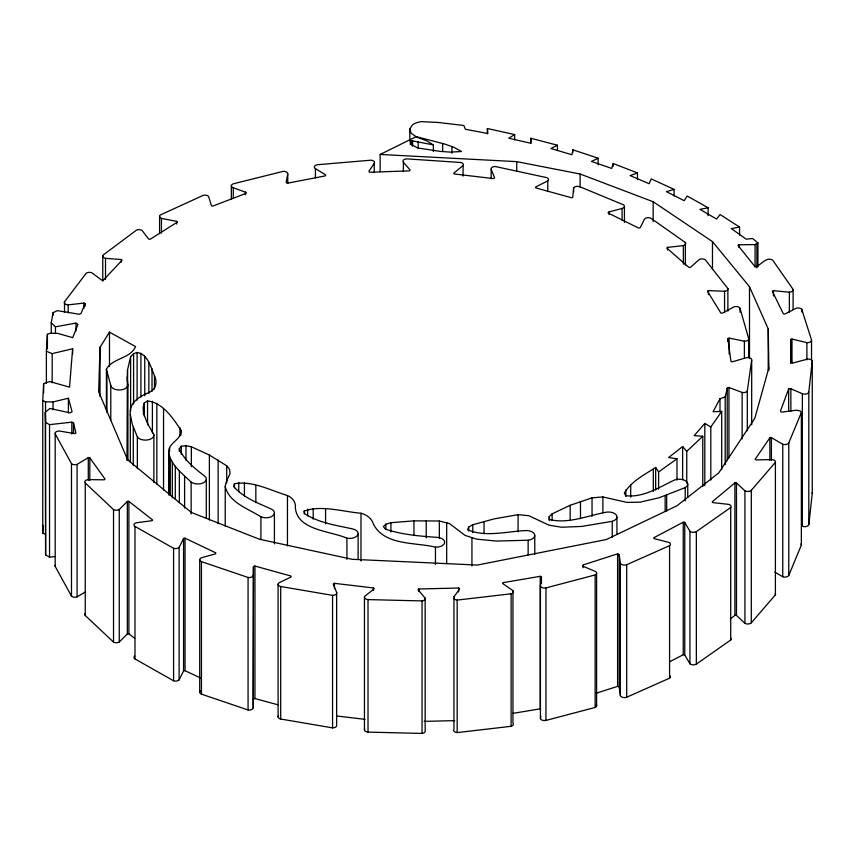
<?xml version="1.0" encoding="UTF-8"?>
<svg xmlns="http://www.w3.org/2000/svg" width="855" height="855" viewBox="0 0 855 855"><rect width="100%" height="100%" fill="white"/><g stroke="black" fill="none" stroke-linecap="round" stroke-linejoin="round"><path stroke-width="1.28" d="M557.417 150.512L557.417 145.222L530.805 138.254L530.763 143.245L508.789 138.221L514.667 134.566L514.667 139.867M130.313 462.17L130.313 414.461C128.571 402.342 140.295 396.196 149.593 392.178C156.102 389.41 157.491 381.747 154.466 375.74C150.747 367.223 147.904 354.002 137.099 352.474L133.594 353.649L130.612 356.727L127.502 369.991L127.128 460.567M200.412 690.893A4.061 2.341 0 0 0 201.449 694.153L248.068 709.971A4.061 2.341 0 0 0 253.219 707.748L253.422 566.983A1.625 0.941 0 0 1 254.95 566.053L290.85 575.992A1.625 0.941 0 0 1 290.572 577.253L279.542 582.522A4.061 2.341 0 0 0 280.697 586.519L280.697 719.034L332.563 727.872A4.061 2.341 0 0 0 336.635 724.997L336.635 592.483L333.365 584.446A1.625 0.941 0 0 1 334.465 583.334L373.453 587.951A1.625 0.941 0 0 1 373.71 589.223L365.224 595.871A4.061 2.341 0 0 0 368.013 599.59L368.013 732.104L422.049 733.44A4.061 2.341 0 0 0 425.149 730.651L425.149 598.147L418.063 589.768A1.625 0.941 0 0 1 418.854 588.988L458.622 588.026A1.625 0.941 0 0 1 459.402 589.223L453.952 596.865L453.952 729.379A4.061 2.341 0 0 0 457.169 732.585L511.119 726.312A4.061 2.341 0 0 0 512.957 723.18L512.957 590.677L502.655 583.516A1.625 0.941 0 0 1 503.093 582.65L540.232 576.323A1.625 0.941 0 0 1 541.461 576.879L541.461 583.495M253.219 707.748L253.422 566.983M106.426 410.208L106.426 369.125C112.678 357.914 130.526 358.673 135.55 346.596L109.493 332.125L100.003 347.333L98.678 391.825L127.652 459.808L191.296 512.434L259.343 539.206L352.036 559.288L477.411 565.059L606.366 539.526L676.914 505.818L718.692 472.954L754.826 418.234L768.859 367.821L768.228 328.94L749.504 286.735L712.471 241.612L653.167 201.748L580.117 174.014L516.73 161.638L380.144 154.456L380.144 171.673M45.55 534.311L42.75 533.189L42.75 400.685L43.626 383.649L49.665 381.544L69.533 387.144L72.622 348.776L52.176 353.617L46.384 351.287L47.41 334.262L50.327 333.258L57.809 333.407L72.728 337.65L77.933 324.355L75.956 323.105L55.457 326.792L51.236 322.816L53.106 312.631L57.36 310.643L79.173 314.234L81.001 313.571L85.03 303.749A1.625 0.941 0 0 0 83.929 303.087L68.186 304.861A4.061 2.341 0 0 1 64.51 301.815L86.205 273.226A4.061 2.341 0 0 1 91.891 272.841L101.809 280.194A1.625 0.941 0 0 0 103.359 280.13L122.03 260.315A1.625 0.941 0 0 0 121.325 259.514L105.518 258.349A4.061 2.341 0 0 1 103.434 254.843L136.469 230.123A4.061 2.341 0 0 1 142.144 230.54L148.685 239.069A1.625 0.941 0 0 0 150.224 239.218L177.113 222.279A1.625 0.941 0 0 0 176.707 221.402L161.445 218.388A4.061 2.341 0 0 1 160.89 214.691L203.298 195.314A4.061 2.341 0 0 1 208.631 196.522L211.409 205.702A1.625 0.941 0 0 0 212.831 206.066L246.026 193.38A1.625 0.941 0 0 0 245.438 192.151L233.265 187.811A4.061 2.341 0 0 1 233.458 183.761L283.112 171.385A4.061 2.341 0 0 1 287.75 173.95L287.75 183.227M42.75 533.189L43.156 525.333M168.702 494.714L168.702 452.316C167.879 442.612 182.307 439.759 180.833 430.14C173.234 418.255 162.642 402.63 147.552 400.931L144.281 402.951L143.416 406.617L143.416 414.568M622.087 220.376L622.087 208.449A4.061 2.341 0 0 0 623.53 204.826L579.583 186.636A4.061 2.341 0 0 0 573.609 188.014L572.754 197.27A1.625 0.941 0 0 1 571.418 197.729L535.818 187.908A1.625 0.941 0 0 1 535.625 187.021L547.766 180.897A4.061 2.341 0 0 0 546.794 177.637L495.248 166.511A4.093 2.362 0 0 0 491.176 169.429L491.176 178.695M596.266 704.68A4.061 2.341 0 0 1 595.144 707.448L545.95 720.423A4.061 2.341 0 0 1 540.435 718.51L540.435 585.996L541.461 576.879M540.435 718.51L540.734 715.902M774.812 572.134L782.763 576.762A4.061 2.341 0 0 0 788.77 575.436L801.359 545.073L801.359 412.559A4.061 2.341 0 0 0 800.098 410.924L796.39 410.197L782.443 412.057A1.625 0.941 0 0 1 780.946 411.821L780.487 410.956L788.663 388.929A1.625 0.941 0 0 1 790.864 388.779L802.353 393.706L802.353 526.22A4.061 2.341 0 0 0 808.809 524.617L808.798 392.103L812.25 360.949A4.061 2.341 0 0 0 807.494 359.1L792.842 363.012A1.625 0.941 0 0 1 791.516 362.541L790.683 339.563A1.625 0.941 0 0 1 791.976 339.061L806.896 342.62A4.061 2.341 0 0 0 811.534 340.044L801.776 309.339A4.061 2.341 0 0 0 796.422 308.163L784.815 314.02A1.625 0.941 0 0 1 783.319 313.764L772.375 291.341A1.625 0.941 0 0 1 773.444 290.679L789.368 292.196A4.061 2.341 0 0 0 792.884 289.086L772.685 260.134C766.572 256.425 761.442 264.484 756.333 266.514A1.625 0.941 0 0 1 754.783 266.397L738.089 245.535A1.625 0.941 0 0 1 738.934 244.776L755.072 244.583L757.936 242.927L752.56 238.481L746.223 239.197L731.335 228.606L739.564 227.077L739.564 235.029M808.809 524.617L812.25 493.453L812.25 360.949M225.218 526.178L225.218 486.431L226.062 482.38L230.059 473.585L229.717 469.919L228.616 467.931L226.714 465.783L209.379 455.052L191.349 446.759L185.984 445.669L181.239 446.246L179.283 448.747L179.283 451.397M747.302 430.781L747.302 391.024L751.684 359.902A4.061 2.341 0 0 0 746.629 357.614L732.329 361.815A1.625 0.941 0 0 1 730.961 361.376L727.894 338.676A1.625 0.941 0 0 1 729.133 338.131L744.384 341.177A4.061 2.341 0 0 0 748.798 339.072L740.013 308.26A4.061 2.341 0 0 0 734.092 306.806L722.315 313.176A1.625 0.941 0 0 1 720.797 312.973L707.502 291.309A1.625 0.941 0 0 1 708.464 290.604L724.559 291.266A4.061 2.341 0 0 0 727.883 288.573L705.578 260.123A4.061 2.341 0 0 0 699.23 259.535L690.466 267.369A1.625 0.941 0 0 1 688.906 267.38L666.943 248.217A1.614 0.93 0 0 1 667.531 247.384L683.38 245.631A4.061 2.341 0 0 0 685.379 242.531L651.083 218.388A4.061 2.341 0 0 0 644.285 219.393L640.416 227.345A1.625 0.941 0 0 1 638.525 228.007L608.247 213.087A1.625 0.941 0 0 1 609.091 211.901L622.087 208.449M598.147 164.865L598.147 158.239L572.861 149.796L571.963 154.766L550.941 148.524L557.417 145.222M287.75 173.95L286.179 182.168A1.625 0.941 0 0 0 287.504 183.194L325.253 175.895A1.625 0.941 0 0 0 325.242 174.623L315.42 168.606A4.061 2.341 0 0 1 317.429 164.726L370.942 160.184A4.061 2.341 0 0 1 374.255 163.369L374.255 172.646M725.19 464.554L725.19 396.966L727.295 388.074A1.625 0.941 0 0 1 728.941 387.497L742.14 392.456A4.061 2.341 0 0 0 747.302 391.024M658.607 489.156L658.607 471.928L655.657 467.493C644.446 474.664 631.343 481.365 624.31 493.014L625.689 495.654C642.575 497.941 658.542 487.671 673.248 480.606A8.518 4.916 0 0 1 685.293 480.66A8.518 4.916 0 0 1 685.208 487.617L658.831 497.834L640.106 502.163L626.929 502.398L602.882 496.947L592.034 497.824L570.167 505.305L552.138 513.855L549.199 516.655L549.295 519.413C567.325 524.211 586.776 516.003 604.656 512.508A8.518 4.916 0 0 1 616.07 514.731A8.518 4.916 0 0 1 612.233 521.326L581.71 526.423L561.596 527.236L548.91 525.152L528.882 515.725L518.087 514.646L493.795 518.964L472.772 524.746L468.7 527.033L467.578 529.715C484.625 537.335 506.246 531.671 524.372 530.645A8.518 4.916 0 0 1 534.567 534.354A8.518 4.916 0 0 1 528.144 540.232L496.413 541.065L476.524 539.131L465.045 535.39L449.399 523.517L439.342 521.016L413.927 520.855L390.927 522.704L385.862 524.19L383.371 526.552L385.242 529.074C401.807 534.664 419.549 536.128 436.916 537.346A8.518 4.916 0 0 1 444.675 542.668A8.518 4.916 0 0 1 435.452 547.147C415.38 542.166 384.344 545.768 373.4 524.083C371.797 518.322 366.549 514.678 360.981 513.246C343.229 511.76 321.149 504.771 304.177 511.13L304.861 513.844C318.99 522.918 336.197 525.333 352.292 528.86A8.518 4.916 0 0 1 357.7 535.08A8.518 4.916 0 0 1 346.927 538.201C331.12 531.008 297.187 530.538 295.36 507.71C296.108 502.248 292.335 497.535 287.451 495.547C270.511 490.449 252.396 480.382 234.452 483.78L233.736 486.495C243.301 497.76 257.847 502.964 270.95 508.896A8.518 4.916 0 0 1 272.831 515.768A8.518 4.916 0 0 1 260.925 516.858C248.42 508.672 228.926 502.729 225.218 486.431M637.456 179.55L637.456 172.924L613.195 163.529L611.731 168.446L591.478 161.403L598.147 158.239M409.791 141.011L409.791 129.084L412.281 125.076A14.246 8.229 0 0 1 421.451 121.656L437.749 122.425L463.816 125.493L465.398 129.265L487.863 133.519L487.382 128.528L514.667 134.566M788.77 575.436L788.77 442.922L801.359 412.559M134.641 656.095A4.061 2.341 0 0 0 134.983 658.938L173.586 680.804A4.061 2.341 0 0 0 179.112 679.928L179.112 547.424L183.558 538.468A1.625 0.941 0 0 1 185.043 538.19L215.717 552.832A1.625 0.941 0 0 1 214.904 554.029L202.004 557.599A4.061 2.341 0 0 0 201.449 561.639L201.449 694.153M179.112 679.928L183.558 670.972L183.558 538.468M725.19 396.966L720.006 398.697L713.081 411.736L721.695 411.373L721.695 469.673M410.272 144.57L410.603 141.385L412.58 140.904L433.378 144.89L433.378 151.517M374.255 163.369L369.061 171.064A1.625 0.941 0 0 0 369.884 172.25L409.246 170.872A1.625 0.941 0 0 0 409.855 169.643L403.389 162.332A4.061 2.341 0 0 1 407.066 158.88L460.792 162.493A4.061 2.341 0 0 1 463.079 165.528L463.079 176.13M710.815 480.029L710.815 427.019L721.695 411.373M730.341 618.977L734.905 615.365A1.625 0.941 0 0 1 736.465 615.397L744.94 623.327A4.061 2.341 0 0 0 751.31 622.814L751.31 490.3L775.399 462.352A4.061 2.341 0 0 0 772.257 459.584L756.13 459.915A1.625 0.941 0 0 1 755.211 459.178L769.863 437.813A1.625 0.941 0 0 1 771.402 437.642L782.763 444.258A4.061 2.341 0 0 0 788.77 442.922M751.31 622.814L775.399 594.856L775.399 462.352M710.815 427.019L704.809 423.439L694.207 435.623L702.778 436.264L702.778 486.623M42.75 400.685L45.55 401.797L53.031 401.925L68.389 398.248L72.098 411.704L69.992 412.88L49.943 408.444L45.315 412.196L45.614 422.434L49.537 424.636L71.831 422.167L73.498 422.894L75.913 433.004A1.625 0.941 0 0 1 74.727 433.613L59.316 431.027A4.061 2.341 0 0 0 55.18 433.87L71.489 463.645A4.061 2.341 0 0 0 77.078 464.372L88.289 457.671A1.625 0.941 0 0 1 89.818 457.831L104.994 479.078A1.625 0.941 0 0 1 104.096 479.815L87.958 479.612A4.061 2.341 0 0 0 85.244 482.979L113.533 509.591A4.061 2.341 0 0 0 119.262 509.516L127.331 501.447A1.625 0.941 0 0 1 128.891 501.383L152.511 519.883A1.625 0.941 0 0 1 151.955 520.716L136.212 522.779A4.061 2.341 0 0 0 134.983 526.423L134.983 658.938M84.976 613.708A4.061 2.341 0 0 0 85.244 615.493L113.533 642.105A4.061 2.341 0 0 0 119.262 642.02L127.331 633.95A1.625 0.941 0 0 1 128.891 633.897L134.673 638.225M686.757 483.171L686.757 451.365L702.778 436.264M463.079 165.528L453.802 173.148A1.625 0.941 0 0 0 454.358 173.993L493.367 178.577A1.625 0.941 0 0 0 494.468 177.466L491.176 169.429M686.757 451.365L682.632 446.534L668.642 457.532L676.978 458.814L676.978 480.018M658.607 471.928L676.978 458.814M582.907 567.795L583.484 564.824L617.588 553.858A1.625 0.941 0 0 1 619.223 554.724L620.367 562.953L620.367 695.468A4.061 2.341 0 0 0 626.704 697.21L669.583 678.186A4.061 2.341 0 0 0 670.128 675.867M669.583 678.186L669.583 545.672A4.061 2.341 0 0 0 668.856 542.391L654.107 538.607A1.625 0.941 0 0 1 653.84 537.72L683.241 522.223A1.625 0.941 0 0 1 684.748 522.458L689.942 531.276A4.061 2.341 0 0 0 696.344 531.607L730.715 507.496A4.061 2.341 0 0 0 728.727 504.386L712.878 502.612A1.625 0.941 0 0 1 712.279 501.789L734.905 482.861A1.625 0.941 0 0 1 736.465 482.893L744.94 490.823L744.94 623.327M684.748 522.458L684.748 654.962L689.942 663.79A4.061 2.341 0 0 0 696.344 664.111L730.715 640A4.061 2.341 0 0 0 730.833 638.215M55.18 433.87L55.18 566.384L71.489 596.159A4.061 2.341 0 0 0 77.078 596.886L84.923 592.194M380.144 154.456L415.776 136.864L426.613 140.776L433.378 144.89M669.583 661.781L683.241 654.738A1.625 0.941 0 0 1 684.748 654.962M620.367 562.953A4.061 2.341 0 0 0 626.704 564.706L669.583 545.672M637.456 172.924L630.124 175.574L649.084 183.718L651.232 178.887L674.093 189.382L674.093 196.009M595.828 693.32L617.588 686.373A1.625 0.941 0 0 1 619.223 687.238L620.367 695.468M674.093 189.382L666.43 191.68L684.182 200.69L687.142 195.998L708.111 207.744L708.111 215.695M540.435 585.996A4.061 2.341 0 0 0 545.95 587.909L595.144 574.945A4.061 2.341 0 0 0 594.941 571.226L583.334 566.395A1.625 0.941 0 0 1 582.907 565.144M708.111 207.744L699.946 209.368L716.554 219.072L720.07 214.52L739.564 227.077M512.797 713.391L540.232 708.827A1.625 0.941 0 0 1 540.616 708.902M453.952 596.865A4.061 2.341 0 0 0 457.169 600.082L511.119 593.798A4.061 2.341 0 0 0 512.957 590.677M45.315 412.196L45.614 554.948L49.537 557.15L54.784 556.562M424.155 721.374L454.646 720.637M368.013 599.59L422.049 600.926A4.061 2.341 0 0 0 425.149 598.147M253.422 699.486A1.625 0.941 0 0 1 254.95 698.567L277.918 704.787M336.56 715.977L364.978 719.344M280.697 586.519L332.563 595.358A4.061 2.341 0 0 0 336.635 592.483M183.558 670.972A1.625 0.941 0 0 1 185.043 670.694L200.508 677.94M201.449 561.639L248.068 577.467A4.061 2.341 0 0 0 253.219 575.244M134.983 526.423L173.586 548.29A4.061 2.341 0 0 0 179.112 547.424M168.702 452.316C170.722 465.173 182.382 473.617 191.146 482.113A8.518 4.916 0 0 0 203.105 482.947A8.518 4.916 0 0 0 204.548 476.032C194.887 468.465 184.167 460.257 179.283 448.747M137.356 468.69L137.356 436.894L132.215 424.144L130.313 414.461M110.787 419.955L110.787 385.498L106.426 369.125M410.272 141.919L412.078 144.869L417.561 147.958L440.571 151.431L450.564 152.126L461.508 151.506L453.545 147.135L444.921 144.132L415.883 136.522L411.116 133.273L409.791 129.084M127.128 377.087L127.769 384.665L127.769 460.193M143.416 406.617C143.031 416.503 148.343 425.416 153.376 433.528A8.518 4.916 0 0 1 148.278 439.833A8.518 4.916 0 0 1 137.356 436.894M811.534 340.044L811.534 359.923M806.896 342.62L806.896 359.848M801.776 309.339L801.776 311.99M793.098 289.685L793.098 309.553M791.976 339.061L791.976 362.915M790.864 388.779L790.864 411.308M790.683 339.563L790.683 363.418M789.368 292.196L789.368 312.064M788.663 388.929L788.663 411.447M782.763 444.258L782.763 576.762M773.444 290.679L773.444 295.98M771.402 437.642L771.402 460.172M769.863 437.813L769.863 460.343M768.859 367.821L768.859 370.471M768.228 328.94L768.228 370.012M757.936 242.927L757.936 266.781M756.889 243.974L756.889 267.829M755.072 244.583L755.072 267.113M751.684 359.902L751.684 424.839M749.504 286.735L749.504 358.288M748.798 339.072L748.798 357.625M744.384 341.177L744.384 358.405M742.14 392.456L742.14 438.839M740.013 308.26L740.013 312.235M738.934 244.776L738.934 247.426M736.465 482.893L736.465 615.397M734.905 482.861L734.905 615.365M730.715 507.496L730.715 640M729.133 338.131L729.133 354.034M728.941 387.497L728.941 457.724M727.883 288.573L727.883 311.102M727.894 338.676L727.894 341.327M727.21 388.234L727.21 459.787M724.559 291.266L724.559 312.47M720.006 398.697L720.006 411.95M712.471 241.612L712.471 269.443M708.464 290.604L708.464 294.58M704.809 423.439L704.809 485.715M696.344 531.607L696.344 664.111M689.942 531.276L689.942 663.79M687.751 484.144L687.751 497.396M685.379 242.531L685.379 265.05M685.208 487.617L685.208 500.87M683.38 245.631L683.38 264.184M683.241 522.223L683.241 654.738M682.632 446.534L682.632 479.666M667.531 247.384L667.531 250.034M666.676 495.173L666.676 511.076M665.147 495.708L665.147 511.6M655.657 467.493L655.657 490.022M653.306 468.925L653.306 491.454M653.167 201.748L653.167 221.627M630.701 485.17L630.701 497.097M626.704 564.706L626.704 697.21M625.849 489.862L625.849 496.488M624.439 206.536L624.439 222.439M619.223 554.724L619.223 687.238M617.588 553.858L617.588 686.373M616.947 517.232L616.947 534.45M613.195 163.529L613.195 166.18M612.233 521.326L612.233 537.229M609.091 211.901L609.091 214.552M602.882 496.947L602.882 512.85M596.608 573.363L596.608 705.877M595.144 574.945L595.144 707.448M592.034 497.824L592.034 516.377M580.492 501.436L580.492 518.664M580.117 174.014L580.117 187.256M573.609 188.014L573.609 191.99M572.861 149.796L572.861 152.446M570.167 505.305L570.167 519.883M552.138 513.855L552.138 520.481M549.199 516.655L549.199 520.631M547.766 180.897L547.766 191.499M545.95 587.909L545.95 720.423M540.232 576.323L540.232 708.827M534.781 535.625L534.781 554.179M530.805 138.254L530.805 143.555M528.144 540.232L528.144 554.81M518.087 514.646L518.087 531.874M516.73 161.638L516.73 170.915M511.119 593.798L511.119 726.312M487.382 128.528L487.382 133.829M484.048 521.571L484.048 533.499M472.772 524.746L472.772 532.697M471.939 538.041L471.939 565.871M468.7 527.033L468.7 531.008M458.622 588.026L458.622 592.002M457.169 600.082L457.169 732.585M451.921 146.568L451.921 153.195M446.684 522.458L446.684 563.541M442.687 143.512L442.687 151.453M439.342 521.016L439.342 538.233M435.452 547.147L435.452 564.375M426.228 520.642L426.228 537.87M422.049 600.926L422.049 733.44M418.854 588.988L418.854 591.639M418.213 141.438L418.213 148.065M413.927 520.855L413.927 535.433M412.58 140.904L412.58 146.205M411.383 141.054L411.383 145.029M410.603 141.385L410.603 144.035M403.389 162.332L403.389 171.609M390.927 522.704L390.927 531.981M385.862 524.19L385.862 529.491M373.453 587.951L373.453 590.602M364.454 597.004L364.454 729.507M360.981 513.246L360.981 560.955M358.117 533.819L358.117 558.988M346.927 538.201L346.927 559.405M334.465 583.334L334.465 588.635M332.563 595.358L332.563 727.872M325.584 509.206L325.584 523.784M315.42 168.606L315.42 177.883M313.187 508.511L313.187 519.103M307.64 509.206L307.64 515.832M304.177 511.13L304.177 513.78M287.451 495.547L287.451 545.907M278.089 584.104L278.089 716.618M274.412 513.395L274.412 543.876M260.925 516.858L260.925 539.387M255.848 485.48L255.848 502.708M254.95 566.053L254.95 698.567M248.068 577.467L248.068 709.971M245.438 192.151L245.438 194.801M244.412 482.754L244.412 496.007M238.748 482.519L238.748 491.796M234.452 483.78L234.452 487.756M233.265 187.811L233.265 198.413M231.342 185.749L231.342 199.001M226.714 465.783L226.714 483.011M218.132 460.054L218.132 523.655M209.379 455.052L209.379 519.979M206.301 479.666L206.301 518.087M199.707 559.523L199.707 692.037M191.349 446.759L191.349 466.638M191.146 482.113L191.146 513.919M185.984 445.669L185.984 460.247M185.043 538.19L185.043 670.694M184.605 476.203L184.605 508.009M181.239 446.246L181.239 454.187M180.833 430.14L180.833 435.441M179.978 427.789L179.978 435.74M179.358 470.934L179.358 502.74M176.707 221.402L176.707 224.053M175.296 466.242L175.296 499.363M173.586 548.29L173.586 680.804M172.315 462.085L172.315 497.856M170.295 458.408L170.295 495.515M169.621 447.571L169.621 451.536M169.13 455.17L169.13 494.917M163.54 409.246L163.54 490.075M161.445 218.388L161.445 232.966M159.575 216.315L159.575 233.543M156.85 403.304L156.85 484.133M154.466 375.74L154.466 388.993M153.857 434.789L153.857 482.487M152.393 401.262L152.393 433.068M152.008 368.772L152.008 391.301M148.866 362.851L148.866 393.321M147.552 400.931L147.552 424.785M144.752 356.033L144.752 395.79M144.281 402.951L144.281 416.193M140.915 353.286L140.915 397.019M137.099 352.474L137.099 400.183M133.594 353.649L133.594 403.998M133.273 427.115L133.273 465.548M130.612 356.727L130.612 411.063M128.891 501.383L128.891 633.897M127.502 369.991L127.502 460.097M127.331 501.447L127.331 633.95M121.325 259.514L121.325 262.164M119.262 509.516L119.262 642.02M113.533 509.591L113.533 642.105M109.493 332.125L109.493 366.571M106.875 371.177L106.875 412.26M105.518 258.349L105.518 279.553M102.771 255.987L102.771 281.167M100.003 347.333L100.003 396.357M89.818 457.831L89.818 480.35M88.289 457.671L88.289 480.2M85.244 482.979L85.244 615.493M85.03 303.749L85.03 306.4M83.929 303.087L83.929 308.388M77.078 464.372L77.078 596.886M75.956 323.105L75.956 331.056M73.498 422.894L73.498 433.496M72.622 348.776L72.622 354.077M71.831 422.167L71.831 434.094M71.489 463.645L71.489 596.159M68.389 398.248L68.389 412.826M68.186 304.861L68.186 312.812M64.51 301.815L64.51 312.417M55.457 326.792L55.457 333.418M53.106 312.631L53.106 315.281M53.031 401.925L53.031 409.876M52.176 353.617L52.176 382.773M51.236 322.816L51.236 333.418M49.537 424.636L49.537 557.15M47.41 334.262L47.41 348.84M46.384 351.287L46.384 383.093M45.55 401.797L45.614 554.948M43.626 383.649L43.626 392.926M127.769 384.665A8.518 4.916 0 0 1 120.01 389.976A8.518 4.916 0 0 1 110.787 385.498M751.31 490.3A4.061 2.341 0 0 1 744.94 490.823M808.798 392.103A4.061 2.341 0 0 1 802.353 393.706M811.908 492.875A4.061 2.341 0 0 1 812.25 493.453M800.761 543.908A4.061 2.341 0 0 1 801.359 545.073M775.282 593.648A4.061 2.341 0 0 1 775.399 594.856M368.013 732.104A4.061 2.341 0 0 1 364.711 728.92M280.697 719.034A4.061 2.341 0 0 1 278.324 716.02M55.18 566.384A4.061 2.341 0 0 1 55.276 565.176"/></g></svg>
